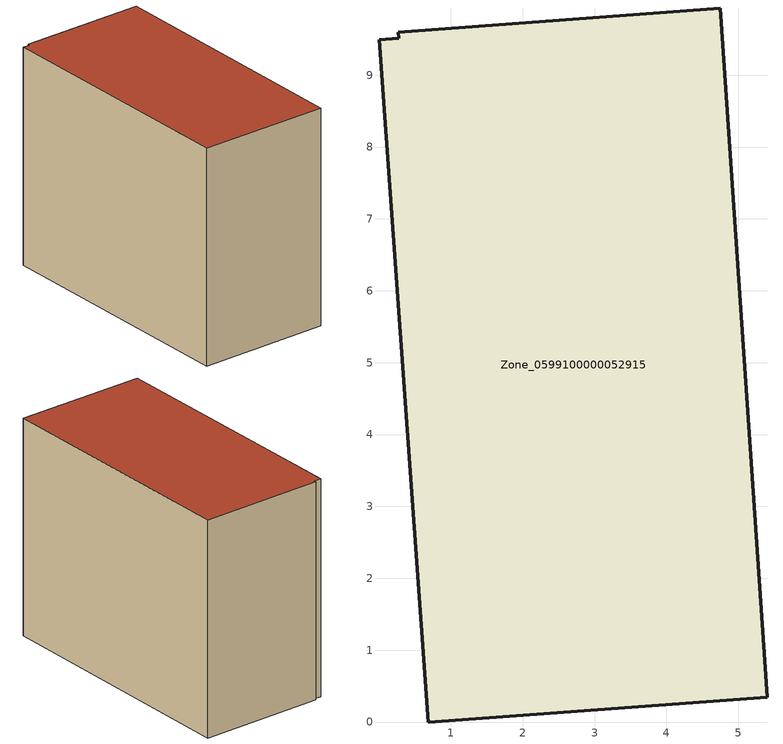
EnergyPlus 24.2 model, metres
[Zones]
Zone_0599100000052915
 floor ground (C_G): 0.27,9.51 0.27,9.6 4.75,9.94 5.4,0.35 0.68,0 0.01,9.49 z0
 wall outside (C_F): 0.68,0 5.4,0.35 4.75,9.94 0.27,9.6 0.27,9.51 0.01,9.49 0.68,0 z0:7.85
 roof outside (C_R): 0.27,9.51 0.01,9.49 0.68,0 5.4,0.35 4.75,9.94 0.27,9.6 z7.85
[BUILDING]
Pand.0599100000052915: North Axis=0; Terrain=City; Loads Convergence Tolerance Value=0.04; Temperature Convergence Tolerance Value=0.4; Solar Distribution=FullExterior; Maximum Number of Warmup Days=25; Minimum Number of Warmup Days=1
[Site:Location]
Rotterdam.The.Hague.AP_ZH_NLD Design_Conditions: Latitude=51.96; Longitude=4.45; Time Zone=1; Elevation=-4.5
[SITE:GROUNDTEMPERATURE:BUILDINGSURFACE]
18, 18, 18, 18, 18, 18, 18, 18, 18, 18, 18, 18
[MATERIAL] Thermal Absorptance=0.9; Solar Absorptance=0.7; Visible Absorptance=0.7
Name | Roughness | Thickness | Conductivity | Density | Specific Heat
G.TI.1946 | MediumSmooth | 0.15 | 1 | 540 | 1210
F.TI.1946 | Rough | 0.3 | 0.857143 | 1920 | 840
R.TI.1946 | MediumRough | 0.2 | 0.1 | 1500 | 1000
[CONSTRUCTION]
C_G: G.TI.1946
C_F: F.TI.1946
C_R: R.TI.1946
[ZONE]
Zone_0599100000052915: Type=1; Multiplier=1; Ceiling Height=Autocalculate; Volume=Autocalculate; Floor Area=autocalculate; Part of Total Floor Area=Yes
[ZONEINFILTRATION:DESIGNFLOWRATE]
Infil_Zone_0599100000052915: Zone or ZoneList or Space or SpaceList=Zone_0599100000052915; Schedule=AlwaysOn; Design Flow Rate Calculation Method=Flow/Area; Flow Rate per Floor Area=0.003; Constant Term Coefficient=1; Temperature Term Coefficient=0; Velocity Term Coefficient=0; Velocity Squared Term Coefficient=0
[HVACTEMPLATE:ZONE:IDEALLOADSAIRSYSTEM]
Zone_0599100000052915: Maximum Heating Supply Air Temperature=50; Minimum Cooling Supply Air Temperature=13; Maximum Heating Supply Air Humidity Ratio=0.0156; Minimum Cooling Supply Air Humidity Ratio=0.0077; Heating Limit=NoLimit; Cooling Limit=NoLimit; Dehumidification Control Type=ConstantSensibleHeatRatio; Cooling Sensible Heat Ratio=0.7; Dehumidification Setpoint=60; Humidification Control Type=None; Humidification Setpoint=30; Outdoor Air Method=None; Outdoor Air Flow Rate per Person=0.00944; Outdoor Air Flow Rate per Zone Floor Area=0; Outdoor Air Flow Rate per Zone=0; Demand Controlled Ventilation Type=None; Outdoor Air Economizer Type=NoEconomizer; Heat Recovery Type=None; Sensible Heat Recovery Effectiveness=0.7; Latent Heat Recovery Effectiveness=0.65
[ZONECONTROL:THERMOSTAT]
ThermostatControl_Zone_0599100000052915: Zone or ZoneList=Zone_0599100000052915; Control Type Schedule=DualSetpointControlType; Control 1=Thermostat_Zone_0599100000052915; Temperature Difference Between Cutout And Setpoint=0
[THERMOSTATSETPOINT:DUALSETPOINT]
Thermostat_Zone_0599100000052915: Heating Setpoint Temperature Schedule=HeatingSetpoint_Zone_0599100000052915; Cooling Setpoint Temperature Schedule=CoolingSetpoint_Zone_0599100000052915
[SCHEDULE:COMPACT]
HeatingSetpoint_Zone_0599100000052915: Through: 12/31, For: AllDays, Until: 24:00, 21
CoolingSetpoint_Zone_0599100000052915: Through: 12/31, For: AllDays, Until: 24:00, 24
DualSetpointControlType: Through: 12/31, For: AllDays, Until: 24:00, 4
AlwaysOn: Through: 12/31, For: AllDays, Until: 24:00, 1
